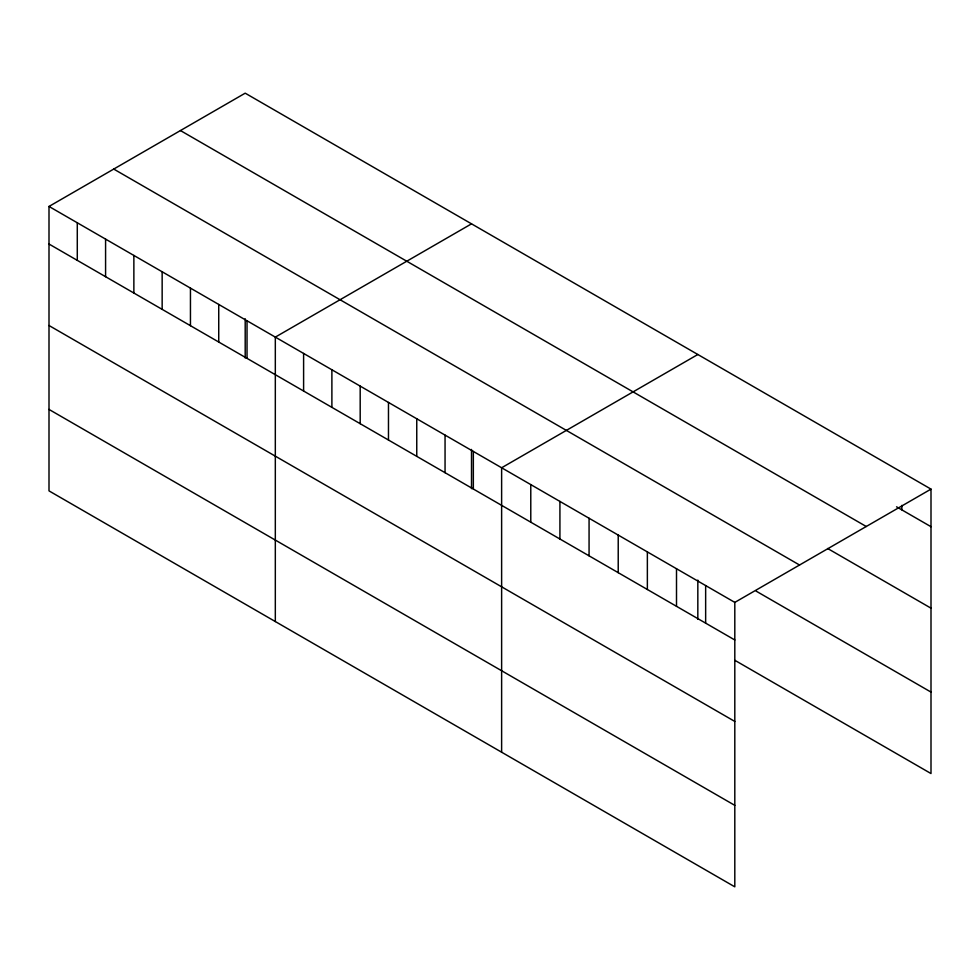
<?xml version="1.0" encoding="UTF-8"?>
<svg xmlns="http://www.w3.org/2000/svg" width="980" height="980" viewBox="0 0 980 980"><rect width="100%" height="100%" fill="white"/><g stroke="black" fill="none" stroke-linecap="round" stroke-linejoin="round"><path stroke-width="1.47" d="M49 206.449L734.804 602.394L734.804 886.827L49 490.882L49 206.449L245.196 93.174L931 489.118L931 773.551L734.927 660.348M471.515 223.844L275.319 337.12L275.319 621.541M697.833 354.503L501.625 467.779L501.625 752.199M734.804 602.394L931 489.118M896.553 506.819L931 526.701M180.455 130.561L866.259 526.505M827.659 548.506L931 608.163M113.741 169.075L799.545 565.019M756.119 591.124L931 692.088M49 244.032L734.804 639.977M49 325.495L734.804 721.439M49 409.42L734.804 805.364M901.857 505.374L901.857 509.882M705.649 585.575L705.649 623.158M697.833 580.099L697.833 619.311M676.506 568.743L676.506 606.326M647.364 551.912L647.364 589.495M618.221 535.08L618.221 572.675M589.066 518.261L589.066 555.844M559.923 501.429L559.923 539.012M530.78 484.598L530.78 522.193M473.34 451.437L473.34 489.032M471.515 449.44L471.515 488.653M445.055 435.108L445.055 472.691M416.757 418.779L416.757 456.362M388.472 402.449L388.472 440.032M360.187 386.108L360.187 423.691M331.889 369.779L331.889 407.362M303.604 353.449L303.604 391.032M247.021 320.779L247.021 358.362M245.196 318.77L245.196 357.994M218.736 304.449L218.736 342.032M190.451 288.12L190.451 325.703M162.153 271.779L162.153 309.362M133.868 255.449L133.868 293.032M105.583 239.12L105.583 276.703M77.285 222.791L77.285 260.374"/></g></svg>
